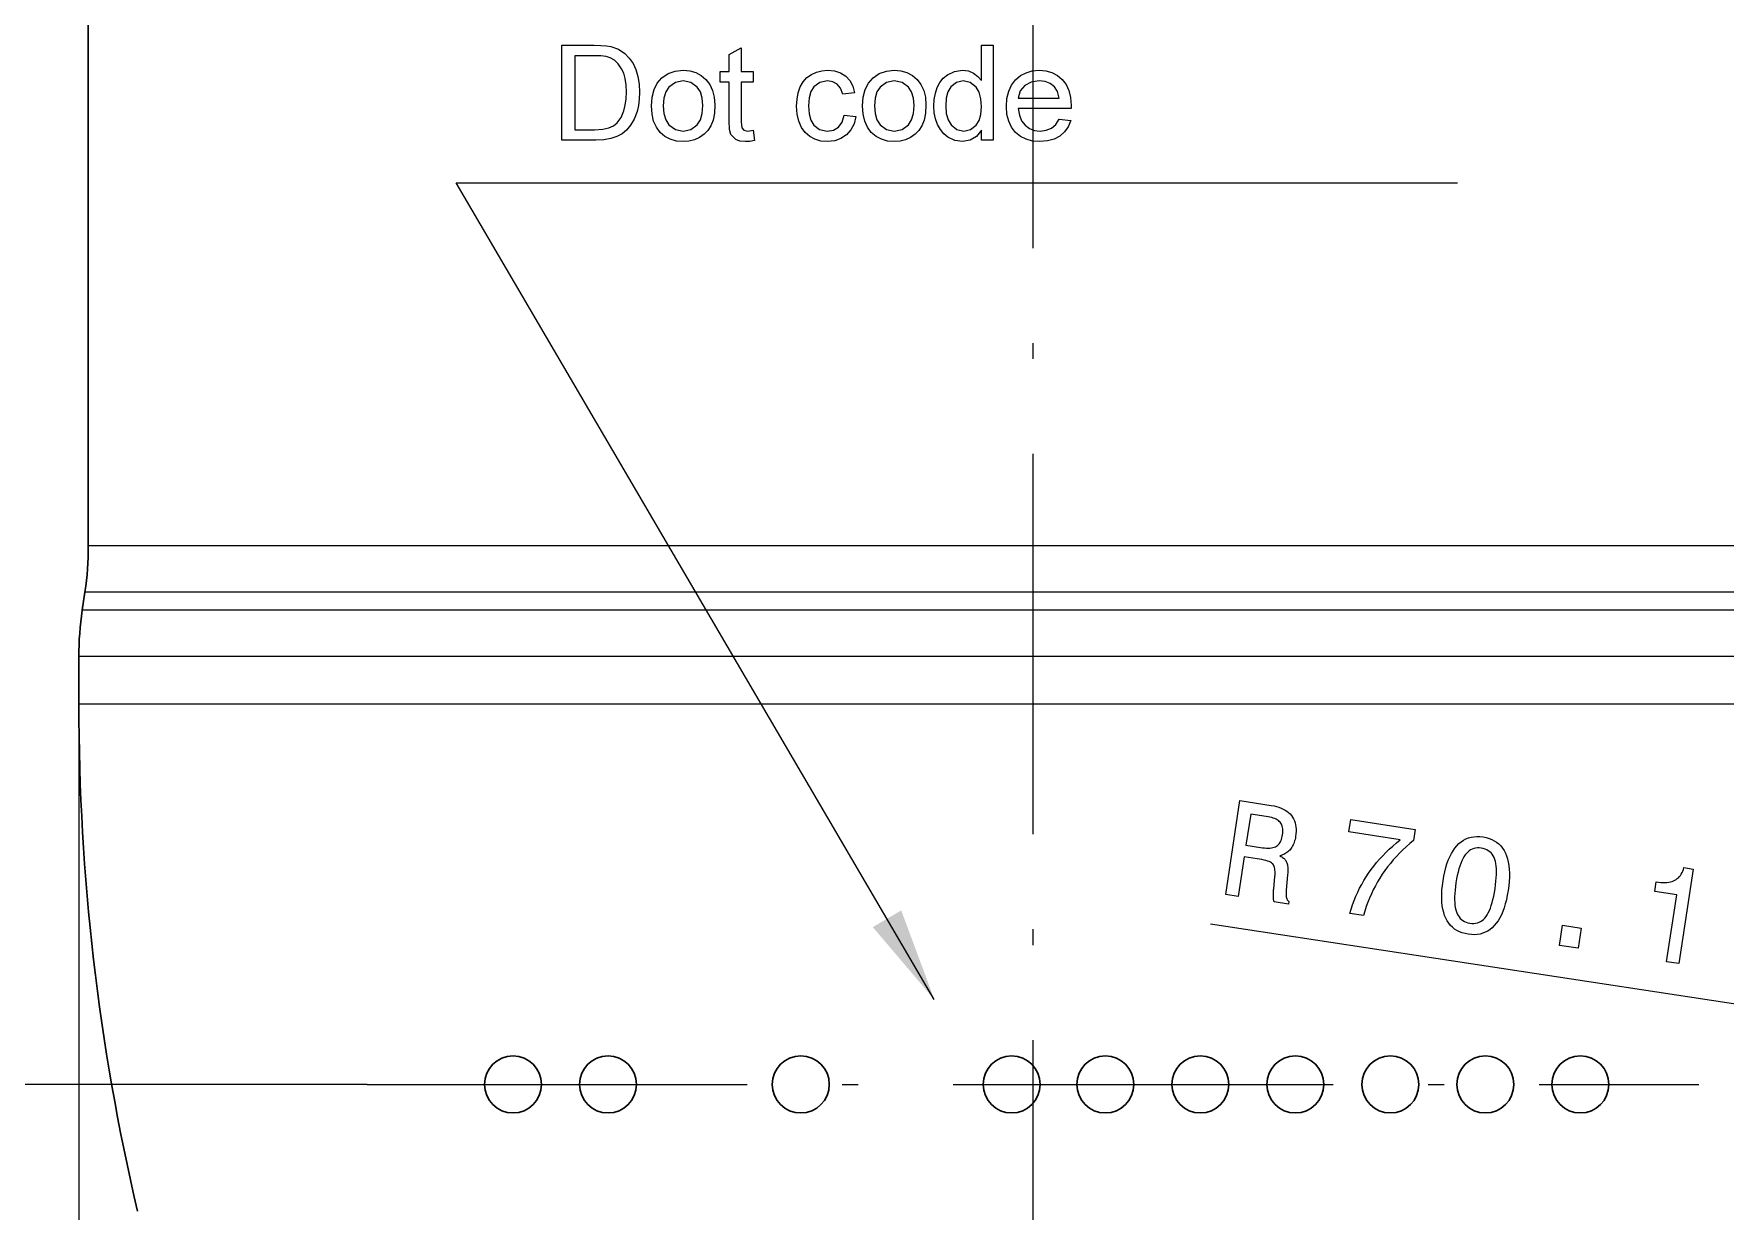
# Model space of a CAD drawing. Extents: x 0 to 297, y 0 to 420.
# Drawn here: x 58.5 to 111.9, y 121.7 to 158.8 of the extents above; entities that cross this region are included whole.
import ezdxf

# ---------------------------------------------------------------- set-up
doc = ezdxf.new("R2010")
doc.units = 0
doc.linetypes.add('DASHDOT', pattern=[18.5, 12, -3, 0.5, -3])

msp = doc.modelspace()

# ---------------------------------------------------------------- linework, layer by layer
at = {"color": 7, "linetype": 'DASHDOT', "lineweight": 13}
for p, q in [((90.003, 349.061), (90.003, 116.119)), ((68.985, 125.665), (111.025, 125.665))]:
    msp.add_line(p, q, dxfattribs=at)
at = {"color": 7, "lineweight": 30}
msp.add_line((60.178, 142.665), (60.178, 234.665), dxfattribs=at)
at = {"color": 7, "lineweight": 13, "ltscale": 0.388153}
msp.add_line((75.704, 142.665), (60.178, 142.665), dxfattribs=at)
at = {"color": 7, "lineweight": 13}
for p, q in [((119.828, 142.665), (75.704, 142.665)), ((119.936, 141.204), (75.653, 141.204)), ((120.021, 140.627), (75.612, 140.627)), ((120.128, 139.165), (75.561, 139.165)), ((59.878, 137.665), (59.878, 89.423)), ((120.128, 137.665), (75.561, 137.665)), ((116.408, 127.552), (95.606, 130.72))]:
    msp.add_line(p, q, dxfattribs=at)
at = {"color": 7, "lineweight": 30, "ltscale": 0.014577}
msp.add_line((60.071, 141.204), (59.986, 140.627), dxfattribs=at)
at = {"color": 7, "lineweight": 13, "ltscale": 0.389551}
msp.add_line((75.653, 141.204), (60.071, 141.204), dxfattribs=at)
at = {"color": 7, "lineweight": 13, "ltscale": 0.39066}
msp.add_line((75.612, 140.627), (59.986, 140.627), dxfattribs=at)
at = {"color": 7, "lineweight": 30, "ltscale": 0.0375}
msp.add_line((59.878, 137.665), (59.878, 139.165), dxfattribs=at)
at = {"color": 7, "lineweight": 13, "ltscale": 0.392058}
for p, q in [((75.561, 139.165), (59.878, 139.165)), ((75.561, 137.665), (59.878, 137.665))]:
    msp.add_line(p, q, dxfattribs=at)
at = {"color": 5, "lineweight": 13}
msp.add_line((68.985, 125.665), (38.022, 125.665), dxfattribs=at)
at = {"color": 7, "lineweight": 13}
for points in [[(75.125, 155.461), (75.125, 158.461), (76.149, 158.461), (76.362, 158.456), (76.539, 158.442), (76.678, 158.418), (76.915, 158.335), (77.115, 158.203), (77.259, 158.057), (77.376, 157.886), (77.467, 157.69), (77.532, 157.472), (77.57, 157.235), (77.583, 156.977), (77.575, 156.758), (77.548, 156.556), (77.504, 156.371), (77.414, 156.13), (77.302, 155.935), (77.172, 155.78), (77.031, 155.662), (76.868, 155.575), (76.676, 155.512), (76.452, 155.474), (76.198, 155.461)], [(75.542, 155.794), (76.164, 155.794), (76.421, 155.808), (76.616, 155.851), (76.763, 155.918), (76.877, 156.009), (76.999, 156.177), (77.09, 156.395), (77.133, 156.569), (77.158, 156.765), (77.167, 156.984), (77.157, 157.209), (77.129, 157.407), (77.082, 157.578), (77.017, 157.72), (76.91, 157.873), (76.788, 157.988), (76.652, 158.065), (76.528, 158.1), (76.362, 158.121), (76.154, 158.128), (75.542, 158.128)], [(81.167, 155.775), (81.208, 155.451), (81.061, 155.427), (80.93, 155.419), (80.751, 155.435), (80.618, 155.481), (80.462, 155.645), (80.428, 155.802), (80.417, 156.07), (80.417, 157.294), (80.125, 157.294), (80.125, 157.628), (80.417, 157.628), (80.417, 158.163), (80.792, 158.382), (80.792, 157.628), (81.167, 157.628), (81.167, 157.294), (80.792, 157.294), (80.792, 156.048), (80.811, 155.849), (80.875, 155.779), (81.003, 155.753)], [(88.375, 155.461), (88.375, 155.775), (88.22, 155.578), (88.023, 155.459), (87.784, 155.419), (87.542, 155.455), (87.32, 155.561), (87.189, 155.668), (87.08, 155.8), (86.992, 155.957), (86.927, 156.135), (86.888, 156.33), (86.875, 156.542), (86.887, 156.751), (86.923, 156.945), (86.982, 157.127), (87.066, 157.288), (87.173, 157.422), (87.303, 157.529), (87.53, 157.634), (87.783, 157.669), (87.966, 157.647), (88.128, 157.578), (88.266, 157.474), (88.375, 157.342), (88.375, 158.461), (88.75, 158.461), (88.75, 155.461)], [(77.958, 156.544), (77.979, 156.824), (78.041, 157.065), (78.144, 157.267), (78.288, 157.43), (78.485, 157.563), (78.709, 157.643), (78.96, 157.669), (79.17, 157.651), (79.36, 157.597), (79.529, 157.506), (79.679, 157.378), (79.801, 157.219), (79.889, 157.032), (79.941, 156.817), (79.958, 156.575), (79.945, 156.317), (79.903, 156.099), (79.835, 155.921), (79.74, 155.774), (79.62, 155.651), (79.475, 155.551), (79.313, 155.478), (79.141, 155.434), (78.96, 155.419), (78.746, 155.437), (78.554, 155.492), (78.384, 155.582), (78.235, 155.709), (78.114, 155.87), (78.028, 156.063), (77.976, 156.287)], [(84.042, 156.253), (84.417, 156.211), (84.357, 155.981), (84.257, 155.787), (84.116, 155.629), (83.942, 155.513), (83.744, 155.443), (83.521, 155.419), (83.311, 155.437), (83.122, 155.491), (82.955, 155.582), (82.81, 155.708), (82.693, 155.868), (82.609, 156.06), (82.559, 156.282), (82.542, 156.536), (82.555, 156.759), (82.593, 156.962), (82.657, 157.146), (82.747, 157.306), (82.864, 157.437), (83.007, 157.538), (83.169, 157.611), (83.339, 157.655), (83.519, 157.669), (83.738, 157.649), (83.928, 157.587), (84.091, 157.485), (84.221, 157.344), (84.316, 157.17), (84.375, 156.961), (84, 156.919), (83.932, 157.101), (83.825, 157.231), (83.686, 157.31), (83.522, 157.336), (83.278, 157.289), (83.085, 157.146), (82.991, 156.995), (82.935, 156.795), (82.917, 156.546), (82.935, 156.294), (82.99, 156.093), (83.081, 155.941), (83.269, 155.8), (83.509, 155.753), (83.703, 155.783), (83.862, 155.875), (83.978, 156.031)], [(84.625, 156.544), (84.646, 156.824), (84.707, 157.065), (84.81, 157.267), (84.955, 157.43), (85.152, 157.563), (85.376, 157.643), (85.626, 157.669), (85.836, 157.651), (86.026, 157.597), (86.196, 157.506), (86.346, 157.378), (86.468, 157.219), (86.555, 157.032), (86.608, 156.817), (86.625, 156.575), (86.611, 156.317), (86.57, 156.099), (86.501, 155.921), (86.406, 155.774), (86.287, 155.651), (86.142, 155.551), (85.98, 155.478), (85.808, 155.434), (85.626, 155.419), (85.413, 155.437), (85.221, 155.492), (85.05, 155.582), (84.901, 155.709), (84.781, 155.87), (84.694, 156.063), (84.642, 156.287)], [(90.829, 156.128), (91.197, 156.086), (91.118, 155.89), (91.005, 155.726), (90.857, 155.594), (90.676, 155.497), (90.464, 155.439), (90.222, 155.419), (89.992, 155.437), (89.787, 155.492), (89.607, 155.583), (89.452, 155.71), (89.327, 155.87), (89.238, 156.06), (89.185, 156.278), (89.167, 156.526), (89.185, 156.782), (89.239, 157.008), (89.329, 157.204), (89.455, 157.369), (89.609, 157.5), (89.785, 157.594), (89.982, 157.651), (90.201, 157.669), (90.413, 157.651), (90.605, 157.596), (90.776, 157.505), (90.927, 157.378), (91.05, 157.217), (91.138, 157.027), (91.191, 156.807), (91.208, 156.557), (91.206, 156.461), (89.542, 156.461), (89.575, 156.25), (89.646, 156.075), (89.754, 155.935), (89.891, 155.834), (90.05, 155.773), (90.229, 155.753), (90.426, 155.775), (90.591, 155.842), (90.726, 155.958)], [(78.333, 156.545), (78.353, 156.302), (78.413, 156.104), (78.512, 155.95), (78.713, 155.802), (78.96, 155.753), (79.205, 155.802), (79.405, 155.951), (79.504, 156.107), (79.564, 156.309), (79.583, 156.557), (79.564, 156.792), (79.504, 156.986), (79.404, 157.138), (79.204, 157.287), (78.96, 157.336), (78.713, 157.287), (78.512, 157.139), (78.413, 156.986), (78.353, 156.788)], [(85, 156.545), (85.02, 156.302), (85.079, 156.104), (85.178, 155.95), (85.379, 155.802), (85.626, 155.753), (85.872, 155.802), (86.072, 155.951), (86.171, 156.107), (86.23, 156.309), (86.25, 156.557), (86.23, 156.792), (86.171, 156.986), (86.071, 157.138), (85.87, 157.287), (85.626, 157.336), (85.379, 157.287), (85.178, 157.139), (85.079, 156.986), (85.02, 156.788)], [(87.25, 156.544), (87.269, 156.301), (87.325, 156.103), (87.419, 155.949), (87.604, 155.802), (87.818, 155.753), (88.033, 155.8), (88.213, 155.94), (88.303, 156.088), (88.357, 156.279), (88.375, 156.514), (88.357, 156.772), (88.302, 156.98), (88.21, 157.137), (88.025, 157.286), (87.803, 157.336), (87.586, 157.288), (87.408, 157.145), (87.32, 156.994), (87.268, 156.793)], [(89.542, 156.794), (90.833, 156.794), (90.783, 157.003), (90.685, 157.151), (90.548, 157.254), (90.386, 157.315), (90.199, 157.336), (89.951, 157.299), (89.746, 157.188), (89.602, 157.016)], [(96.09, 131.658), (96.541, 134.62), (97.531, 134.469), (97.616, 134.454), (97.696, 134.435), (97.772, 134.412), (97.842, 134.386), (97.908, 134.356), (97.969, 134.323), (98.025, 134.285), (98.077, 134.245), (98.123, 134.2), (98.165, 134.152), (98.202, 134.1), (98.233, 134.045), (98.259, 133.987), (98.281, 133.925), (98.297, 133.86), (98.307, 133.793), (98.313, 133.721), (98.313, 133.647), (98.308, 133.569), (98.299, 133.488), (98.29, 133.44), (98.28, 133.394), (98.268, 133.35), (98.255, 133.308), (98.239, 133.267), (98.222, 133.228), (98.204, 133.191), (98.183, 133.156), (98.161, 133.122), (98.137, 133.091), (98.111, 133.061), (98.083, 133.033), (98.054, 133.007), (98.024, 132.983), (97.991, 132.96), (97.957, 132.94), (97.922, 132.921), (97.884, 132.905), (97.845, 132.89), (97.804, 132.877), (97.834, 132.861), (97.862, 132.845), (97.888, 132.828), (97.912, 132.81), (97.934, 132.791), (97.954, 132.771), (97.972, 132.75), (97.988, 132.728), (98.002, 132.705), (98.014, 132.682), (98.024, 132.656), (98.032, 132.628), (98.039, 132.596), (98.045, 132.56), (98.048, 132.522), (98.051, 132.481), (98.052, 132.436), (98.051, 132.389), (98.049, 132.338), (98.045, 132.284), (98.003, 131.798), (98, 131.767), (97.998, 131.738), (97.997, 131.71), (97.997, 131.684), (97.997, 131.66), (97.998, 131.637), (97.999, 131.616), (98.001, 131.596), (98.004, 131.579), (98.007, 131.562), (98.011, 131.547), (98.016, 131.532), (98.022, 131.519), (98.028, 131.505), (98.035, 131.492), (98.043, 131.48), (98.052, 131.469), (98.061, 131.458), (98.071, 131.448), (98.082, 131.438), (98.07, 131.357), (97.622, 131.425), (97.617, 131.436), (97.614, 131.448), (97.61, 131.46), (97.607, 131.474), (97.604, 131.489), (97.602, 131.504), (97.6, 131.521), (97.598, 131.538), (97.597, 131.557), (97.596, 131.576), (97.595, 131.596), (97.595, 131.618), (97.595, 131.641), (97.595, 131.665), (97.596, 131.691), (97.597, 131.718), (97.599, 131.746), (97.601, 131.776), (97.603, 131.807), (97.606, 131.839), (97.643, 132.225), (97.648, 132.282), (97.65, 132.335), (97.649, 132.384), (97.647, 132.429), (97.642, 132.47), (97.634, 132.508), (97.625, 132.542), (97.613, 132.572), (97.599, 132.598), (97.582, 132.621), (97.561, 132.641), (97.534, 132.66), (97.5, 132.679), (97.46, 132.697), (97.413, 132.714), (97.36, 132.73), (97.3, 132.745), (97.234, 132.76), (97.162, 132.773), (97.083, 132.786), (96.676, 132.848), (96.486, 131.598)], [(97.365, 134.123), (96.882, 134.197), (96.731, 133.211), (97.188, 133.141), (97.256, 133.132), (97.319, 133.126), (97.379, 133.123), (97.435, 133.122), (97.488, 133.125), (97.536, 133.131), (97.581, 133.139), (97.621, 133.15), (97.658, 133.165), (97.691, 133.182), (97.721, 133.203), (97.748, 133.226), (97.774, 133.254), (97.797, 133.285), (97.817, 133.319), (97.836, 133.357), (97.852, 133.398), (97.866, 133.443), (97.877, 133.491), (97.887, 133.543), (97.893, 133.594), (97.896, 133.642), (97.896, 133.689), (97.893, 133.732), (97.887, 133.773), (97.878, 133.811), (97.865, 133.847), (97.849, 133.881), (97.831, 133.911), (97.808, 133.939), (97.783, 133.965), (97.753, 133.99), (97.719, 134.012), (97.681, 134.033), (97.639, 134.052), (97.592, 134.07), (97.542, 134.086), (97.487, 134.1), (97.428, 134.112)], [(100.007, 131.061), (100.049, 131.2), (100.096, 131.336), (100.146, 131.47), (100.2, 131.601), (100.258, 131.729), (100.319, 131.855), (100.384, 131.978), (100.453, 132.099), (100.526, 132.217), (100.602, 132.332), (100.683, 132.446), (100.767, 132.557), (100.857, 132.667), (100.95, 132.775), (101.048, 132.881), (101.15, 132.985), (101.257, 133.088), (101.368, 133.189), (101.484, 133.288), (101.604, 133.386), (99.982, 133.633), (100.042, 134.022), (102.074, 133.713), (102.02, 133.359), (101.904, 133.263), (101.792, 133.165), (101.683, 133.064), (101.579, 132.962), (101.479, 132.857), (101.382, 132.749), (101.289, 132.64), (101.201, 132.528), (101.116, 132.414), (101.035, 132.297), (100.958, 132.178), (100.885, 132.057), (100.816, 131.933), (100.75, 131.807), (100.689, 131.678), (100.631, 131.546), (100.577, 131.413), (100.527, 131.276), (100.48, 131.137), (100.438, 130.996)], [(102.953, 132.093), (102.978, 132.239), (103.007, 132.378), (103.041, 132.508), (103.078, 132.631), (103.12, 132.745), (103.165, 132.852), (103.215, 132.95), (103.269, 133.041), (103.328, 133.123), (103.39, 133.198), (103.456, 133.264), (103.526, 133.322), (103.6, 133.371), (103.677, 133.411), (103.758, 133.443), (103.842, 133.467), (103.93, 133.482), (104.021, 133.488), (104.116, 133.485), (104.215, 133.474), (104.313, 133.455), (104.405, 133.429), (104.491, 133.396), (104.571, 133.356), (104.645, 133.309), (104.712, 133.255), (104.774, 133.194), (104.829, 133.125), (104.878, 133.05), (104.921, 132.968), (104.958, 132.879), (104.989, 132.783), (105.013, 132.681), (105.031, 132.572), (105.043, 132.456), (105.048, 132.334), (105.047, 132.205), (105.04, 132.07), (105.026, 131.928), (105.006, 131.78), (104.981, 131.633), (104.952, 131.494), (104.919, 131.363), (104.881, 131.24), (104.84, 131.125), (104.795, 131.019), (104.745, 130.921), (104.692, 130.831), (104.634, 130.749), (104.572, 130.675), (104.507, 130.61), (104.437, 130.553), (104.364, 130.505), (104.287, 130.465), (104.207, 130.433), (104.122, 130.411), (104.034, 130.396), (103.942, 130.39), (103.847, 130.393), (103.747, 130.404), (103.65, 130.423), (103.558, 130.449), (103.473, 130.482), (103.393, 130.522), (103.32, 130.569), (103.252, 130.623), (103.191, 130.684), (103.135, 130.753), (103.085, 130.828), (103.042, 130.91), (103.004, 131), (102.973, 131.095), (102.948, 131.197), (102.93, 131.306), (102.918, 131.421), (102.912, 131.542), (102.913, 131.67), (102.92, 131.805), (102.933, 131.945)], [(103.362, 132.03), (103.345, 131.911), (103.332, 131.798), (103.324, 131.69), (103.319, 131.589), (103.318, 131.494), (103.322, 131.405), (103.329, 131.322), (103.34, 131.245), (103.356, 131.175), (103.375, 131.11), (103.398, 131.051), (103.426, 130.998), (103.458, 130.949), (103.494, 130.906), (103.535, 130.868), (103.579, 130.835), (103.628, 130.807), (103.682, 130.784), (103.739, 130.767), (103.801, 130.754), (103.863, 130.748), (103.924, 130.747), (103.981, 130.753), (104.036, 130.765), (104.089, 130.782), (104.139, 130.807), (104.186, 130.837), (104.23, 130.873), (104.272, 130.916), (104.311, 130.964), (104.348, 131.02), (104.383, 131.082), (104.417, 131.152), (104.448, 131.229), (104.477, 131.313), (104.505, 131.405), (104.53, 131.503), (104.554, 131.609), (104.576, 131.722), (104.595, 131.842), (104.612, 131.964), (104.625, 132.078), (104.634, 132.187), (104.639, 132.289), (104.64, 132.384), (104.637, 132.474), (104.631, 132.556), (104.62, 132.633), (104.605, 132.703), (104.586, 132.767), (104.563, 132.825), (104.536, 132.879), (104.504, 132.927), (104.468, 132.97), (104.428, 133.007), (104.383, 133.04), (104.334, 133.068), (104.281, 133.09), (104.223, 133.108), (104.161, 133.12), (104.098, 133.127), (104.038, 133.127), (103.981, 133.121), (103.926, 133.109), (103.873, 133.091), (103.823, 133.067), (103.776, 133.036), (103.731, 132.999), (103.689, 132.956), (103.649, 132.907), (103.611, 132.851), (103.575, 132.788), (103.542, 132.718), (103.51, 132.641), (103.48, 132.557), (103.452, 132.466), (103.427, 132.368), (103.403, 132.262), (103.381, 132.15)], [(110.009, 129.538), (110.33, 131.647), (109.638, 131.752), (109.684, 132.055), (109.759, 132.046), (109.83, 132.04), (109.898, 132.038), (109.962, 132.038), (110.022, 132.042), (110.079, 132.049), (110.133, 132.06), (110.183, 132.073), (110.229, 132.089), (110.272, 132.109), (110.312, 132.132), (110.35, 132.159), (110.385, 132.189), (110.417, 132.224), (110.448, 132.262), (110.475, 132.303), (110.5, 132.349), (110.523, 132.398), (110.543, 132.451), (110.561, 132.508), (110.851, 132.463), (110.396, 129.479)], [(106.628, 130.053), (106.725, 130.689), (107.315, 130.599), (107.218, 129.963)]]:
    msp.add_lwpolyline(points, close=True, dxfattribs=at)
msp.add_lwpolyline([(86.89, 128.344), (71.792, 154.115), (103.406, 154.115)], dxfattribs=at)
at = {"color": 7, "lineweight": 30}
for centre in [(73.587, 125.665), (76.587, 125.665), (82.673, 125.665), (89.332, 125.665), (92.29, 125.665), (95.29, 125.665), (98.29, 125.665), (101.29, 125.665), (104.29, 125.665), (107.29, 125.665)]:
    msp.add_circle(centre, 0.9, dxfattribs=at)
for centre, radius, start, end in [((50.178, 142.665), 10, 351.5956, 360), ((69.878, 139.165), 10, 171.5956, 180), ((129.993, 137.665), 70.114, 180.00001, 193.19107)]:
    msp.add_arc(centre, radius, start, end, dxfattribs=at)
at = {"color": 7, "lineweight": 13}
msp.add_solid([(84.947, 130.63), (86.89, 128.344), (85.846, 131.156)], dxfattribs=at)

doc.saveas('drawing.dxf')
